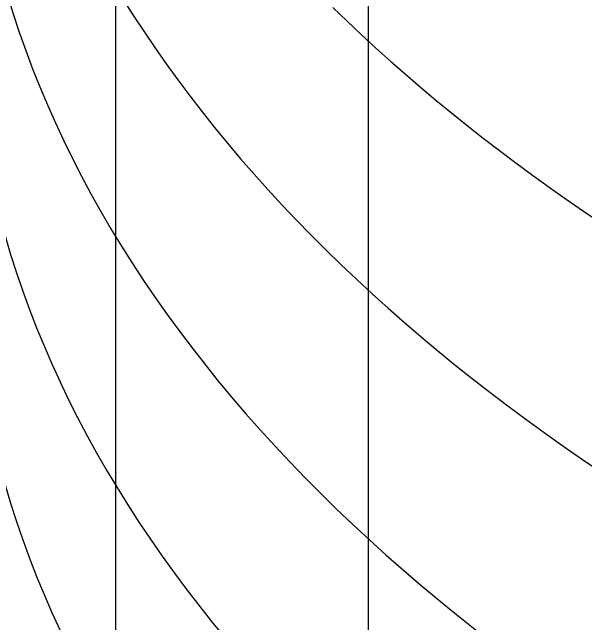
# Model space of a CAD drawing. Header units: millimetres. Extents: x 0 to 126150, y 0 to 89100.
# Drawn here: x 96249 to 98885, y 38929 to 41740 of the extents above; entities that cross this region are included whole.
import ezdxf

# ---------------------------------------------------------------- set-up
doc = ezdxf.new("R2010")
doc.units = ezdxf.units.MM
doc.header["$LTSCALE"] = 150
doc.layers.add('Visible', color=7, linetype='Continuous', lineweight=25)

msp = doc.modelspace()

# ---------------------------------------------------------------- linework, layer by layer
at = {"layer": 'Visible'}
for p, q in [((96725.5, 28097.58), (96725.5, 42237.26)), ((97886.56, 26705.62), (97886.56, 42143.97))]:
    msp.add_line(p, q, dxfattribs=at)
for centre, start_param in [((108004.91, 46420.44), 3.7781736), ((108004.91, 45277.35), 3.6761302), ((108004.91, 44134.25), 3.3436721), ((108004.91, 42991.16), 3.1473222), ((108004.91, 41848.06), 3.1415927), ((108004.91, 40704.97), 3.1415927), ((108004.91, 39561.87), 3.1415927)]:
    msp.add_ellipse(centre, major_axis=(11950, 0), ratio=0.5773503, start_param=start_param, end_param=6.2831853, dxfattribs=at)

doc.saveas('drawing.dxf')
